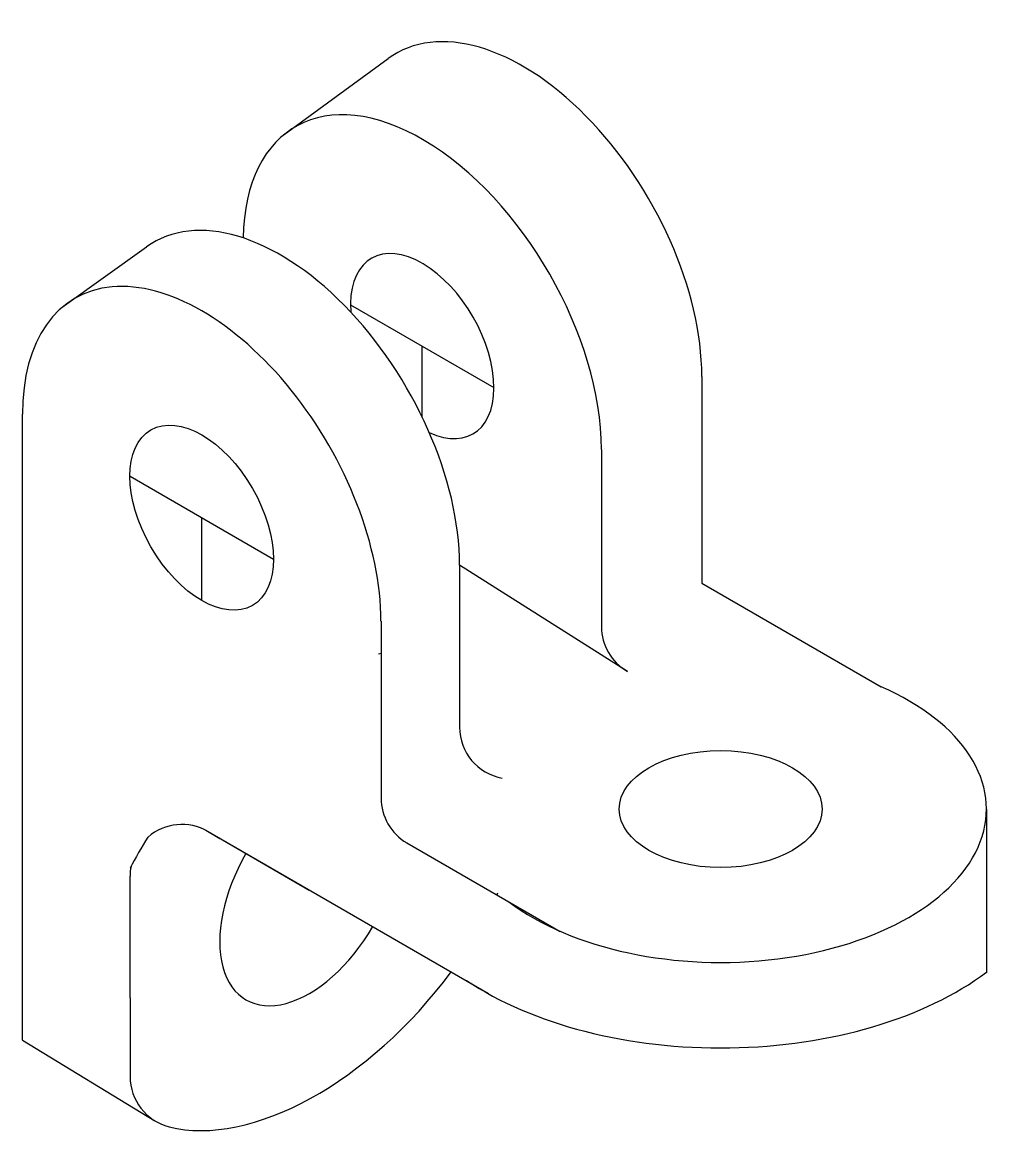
# Model space of a CAD drawing. Header units: inches. Extents: x 11714 to 11809, y 17009 to 17117.
import ezdxf

# ---------------------------------------------------------------- set-up
doc = ezdxf.new("R2010")
doc.units = ezdxf.units.IN
doc.header["$MEASUREMENT"] = 0

msp = doc.modelspace()

# ---------------------------------------------------------------- linework, layer by layer
for p, q in [((11739.6, 17106.59), (11749.64, 17113.93)), ((11718.15, 17089.89), (11726.29, 17095.73)), ((11746, 17090.13), (11759.86, 17082.13)), ((11752.93, 17079.24), (11752.93, 17086.13)), ((11779.95, 17083.2), (11779.95, 17063.2)), ((11714.3, 17019.02), (11714.3, 17079.54)), ((11770.25, 17076.13), (11770.25, 17059.01)), ((11770.58, 17076.25), (11770.58, 17076.25)), ((11770.58, 17076.25), (11770.58, 17076.25)), ((11770.58, 17076.25), (11770.58, 17076.25)), ((11770.58, 17076.25), (11770.58, 17076.25)), ((11724.7, 17073.54), (11738.55, 17065.54)), ((11731.62, 17061.54), (11731.62, 17069.54)), ((11756.54, 17064.95), (11756.54, 17049.29)), ((11772.75, 17054.68), (11756.54, 17064.95)), ((11779.95, 17063.2), (11797.27, 17053.2)), ((11714.3, 17022.43), (11714.3, 17059.54)), ((11748.95, 17059.54), (11748.95, 17042.43)), ((11807.45, 17041.37), (11807.45, 17029.37)), ((11732.01, 17039.32), (11759.34, 17023.54)), ((11732.01, 17039.32), (11742.02, 17033.54)), ((11732.01, 17039.32), (11733.36, 17038.54)), ((11732.01, 17039.32), (11737.69, 17036.04)), ((11732.2, 17039.21), (11734.85, 17037.68)), ((11751.45, 17038.1), (11766.27, 17029.54)), ((11724.7, 17023.12), (11724.7, 17034.88)), ((11807.45, 17029.37), (11807.45, 17025.55)), ((11724.7, 17023.12), (11724.7, 17015.51)), ((11714.3, 17019.02), (11727.1, 17011.24))]:
    msp.add_line(p, q)
for centre, start, end in [((11775.25, 17059.01), 180, 240), ((11761.54, 17049.29), 180, 259.8557), ((11753.95, 17042.43), 180, 240), ((11729.7, 17034.88), 60, 130.821), ((11729.7, 17034.88), 169.1539, 180), ((11729.7, 17015.51), 180, 255.7219)]:
    msp.add_arc(centre, 5, start, end)
for centre, major_axis, ratio, start_param, end_param in [((11762.63, 17093.2), (12.25, -21.21), 0.57735, 0.785398, 3.203872), ((11752.93, 17086.13), (12.25, -21.21), 0.57735, 0.785398, 3.903477), ((11739.22, 17074.95), (12.25, -21.21), 0.57735, 0.785398, 3.198603), ((11739.22, 17074.95), (12.25, -21.21), 0.57735, 0.785398, 3.198603), ((11752.93, 17086.13), (4.9, -8.49), 0.57735, 5.595019, 10.298703), ((11731.62, 17069.54), (12.25, -21.21), 0.57735, 0.785398, 3.926991), ((11742.02, 17033.54), (-17.32, -21.01), 0.575451, 3.768853, 3.780983), ((11781.77, 17041.37), (-25.68, 0), 0.57735, 0.648905, 4.064577), ((11742.02, 17033.54), (-17.32, -21.01), 0.575451, 4.933225, 5.064508), ((11742.02, 17033.54), (-6.12, -10.61), 0.57735, 4.712389, 7.853982), ((11742.02, 17033.54), (-17.32, -21.01), 0.575451, 1.993662, 2.002422), ((11742.02, 17033.54), (-17.32, -21.01), 0.575451, 6.547946, 7.950042), ((11781.77, 17037.04), (-32.4, 0), 0.579058, 6.993267, 8.769215)]:
    msp.add_ellipse(centre, major_axis=major_axis, ratio=ratio, start_param=start_param, end_param=end_param)
for centre, major_axis in [((11731.62, 17069.54), (4.9, -8.49)), ((11781.77, 17041.37), (-9.8, 0))]:
    msp.add_ellipse(centre, major_axis=major_axis, ratio=0.57735)

doc.saveas('drawing.dxf')
